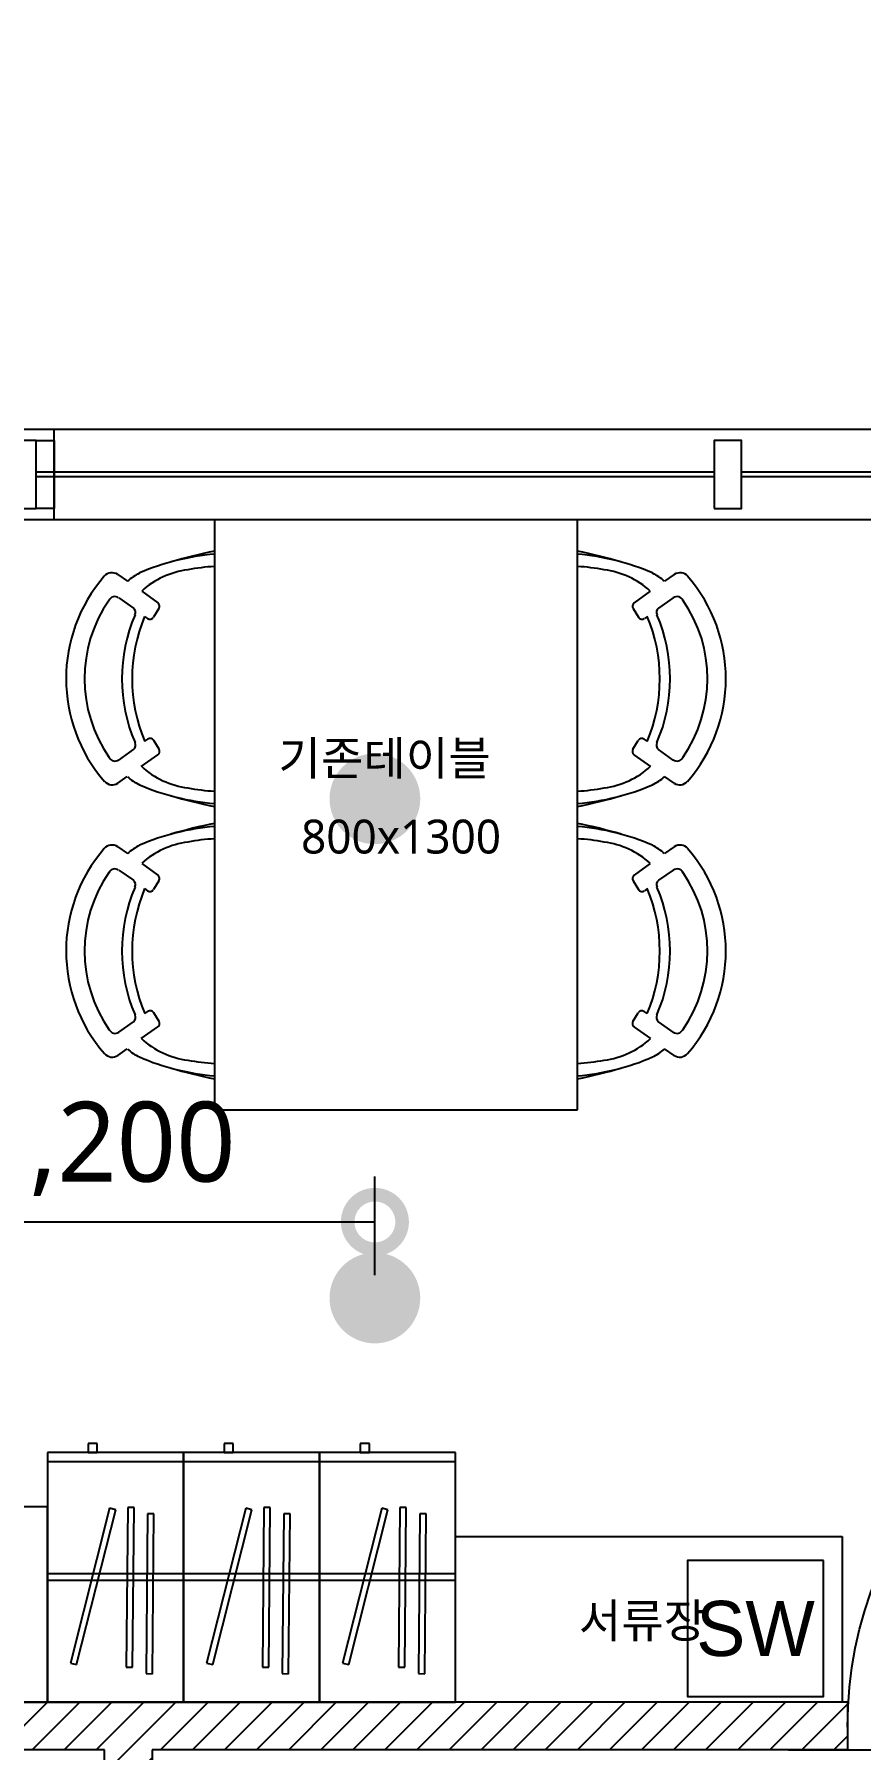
# Model space of a CAD drawing. Header units: metres. Extents: x 11578468 to 47831421, y -58341524 to -14256839.
# Drawn here: x 23745860 to 23747682, y -29037011 to -29033231 of the extents above; entities that cross this region are included whole.
import ezdxf
from ezdxf.enums import TextEntityAlignment as Align

# ---------------------------------------------------------------- set-up
doc = ezdxf.new("R2010")
doc.units = ezdxf.units.M
doc.header["$LTSCALE"] = 50
doc.header["$MEASUREMENT"] = 0
doc.layers.get('0').update_dxf_attribs({"linetype": 'CONTINUOUS'})
doc.layers.get('DEFPOINTS').update_dxf_attribs({"linetype": 'CONTINUOUS'})
for name, color, linetype in [('03-TEXT', 3, 'CONTINUOUS'), ('CO-DOOR', 8, 'CONTINUOUS'), ('S-DIM', 7, 'CONTINUOUS'), ('wall', 3, 'CONTINUOUS'), ('신설_SW', 10, 'CONTINUOUS')]:
    doc.layers.add(name, color=color, linetype=linetype)
doc.styles.add('DAWIN', font='NanumSquareR.ttf')
doc.styles.add('맑은 고딕', font='malgun.ttf')
doc.styles.add('울릉도L', font='Expo M.ttf')
doc.dimstyles.new('80', dxfattribs={"dimscale": 80, "dimtxt": 2.2, "dimasz": 3, "dimexe": 1.25, "dimexo": 0.625, "dimtad": 1, "dimdec": 0, "dimzin": 0, "dimdsep": 46, "dimlunit": 6, "dimtxsty": 'DAWIN', "dimblk1": 'DOTSMALL', "dimblk2": 'DOTSMALL', "dimsah": 1, "dimcen": 0.001, "dimclrd": 1, "dimclre": 1, "dimclrt": 3, "dimadec": 0, "dimazin": 0, "dimtfac": 1, "dimtdec": 0, "dimtix": 1, "dimtmove": 2, "dimatfit": 3, "dimldrblk": 'DOTSMALL', "dimfxl": 1.25, "dimtolj": 1, "dimtzin": 0, "dimarcsym": 0})
pattern_1 = [(45, (35200, -25360), (-35.35533906, 35.35533906), [])]

# ---------------------------------------------------------------- blocks, each defined once
blk = doc.blocks.new('슬하_전기')
at = {"layer": 'CO-DOOR'}
h = blk.add_hatch(dxfattribs=at)
h.set_pattern_fill('_USER', color=256, scale=50, angle=45, pattern_type=0)
h.set_pattern_definition(pattern_1)
h.paths.add_polyline_path([(11563603.8, -14330996.7), (11563498.8, -14330996.7), (11563498.8, -14333601.7), (11563398.8, -14333601.7), (11563398.8, -14333706.7), (11563498.8, -14333706.7), (11563603.8, -14333706.7)])
h.paths.add_polyline_path([(11559696, -14329805.8), (11559995, -14329805.8), (11559995, -14329603.3), (11559696, -14329603.3)])
h.paths.add_polyline_path([(11567716.8, -14333601.7), (11567616.8, -14333601.7), (11567616.8, -14333706.7), (11567716.8, -14333706.7), (11567821.8, -14333706.7), (11567821.8, -14331376.7), (11567807.3, -14331376.7, -1), (11567732.3, -14331376.7)], flags=17)
h = blk.add_hatch(dxfattribs=at)
h.set_pattern_fill('_USER', color=256, scale=50, angle=45, pattern_type=0)
h.set_pattern_definition(pattern_1)
h.paths.add_polyline_path([(11557839.8, -14333601.7), (11557839.8, -14331146.7), (11559309.8, -14331146.7), (11559309.8, -14332324.7), (11559414.8, -14332324.7), (11559414.8, -14331046.7), (11560649.8, -14331046.7), (11560649.8, -14330996.7), (11557749.8, -14330996.7), (11557749.8, -14340351.7), (11557909.8, -14340351.7), (11557909.8, -14341136.7), (11557749.8, -14341136.7), (11557749.8, -14341551.7), (11557819.8, -14341551.7), (11557819.8, -14341206.7), (11557979.8, -14341206.7), (11557979.8, -14340281.7), (11557839.8, -14340281.7), (11557839.8, -14338131.7), (11559536.8, -14338131.7), (11559536.8, -14338026.7), (11557839.8, -14338026.7), (11557839.8, -14333706.7), (11560860.8, -14333706.7), (11560860.8, -14333806.7), (11560965.8, -14333806.7), (11560965.8, -14333706.7), (11562498.8, -14333706.7), (11562498.8, -14333601.7)])
for p, q in [((11562204.8, -14330891.7), (11560709.8, -14330891.7)), ((11562204.8, -14330891.7), (11560709.8, -14330891.7)), ((11562204.8, -14330901.7), (11560709.8, -14330901.7)), ((11562204.8, -14330901.7), (11560709.8, -14330901.7)), ((11563759.8, -14330891.7), (11562264.8, -14330891.7)), ((11563759.8, -14330891.7), (11562264.8, -14330891.7)), ((11563759.8, -14330901.7), (11562264.8, -14330901.7)), ((11563759.8, -14330901.7), (11562264.8, -14330901.7)), ((11561903.4, -14330996.7), (11561103.4, -14330996.7)), ((11561103.4, -14330996.7), (11561103.4, -14332296.7)), ((11561903.4, -14332296.7), (11561903.4, -14330996.7)), ((11560890.1, -14331117), (11560911.3, -14331131.9)), ((11562116.8, -14331117), (11562095.6, -14331131.9)), ((11560892.1, -14331168.3), (11560924.5, -14331190.9)), ((11560942.9, -14331153.6), (11560978.1, -14331179.8)), ((11562064, -14331153.6), (11562028.8, -14331179.8)), ((11562114.7, -14331168.3), (11562082.4, -14331190.9)), ((11560949.3, -14331209.3), (11560955.9, -14331213.9)), ((11560980.6, -14331191.9), (11560968.8, -14331211.2)), ((11562026.2, -14331191.9), (11562038, -14331211.2)), ((11562057.6, -14331209.3), (11562050.9, -14331213.9)), ((11560949.9, -14331484.6), (11560956.5, -14331479.9)), ((11560981.2, -14331502), (11560969.4, -14331482.6)), ((11562025.7, -14331502), (11562037.4, -14331482.6)), ((11562057, -14331484.6), (11562050.3, -14331479.9)), ((11560892.6, -14331525.8), (11560924.6, -14331502.5)), ((11560942, -14331539.8), (11560978.6, -14331514.1)), ((11562064.9, -14331539.8), (11562028.2, -14331514.1)), ((11562114.2, -14331525.8), (11562082.2, -14331502.5)), ((11560890.5, -14331576.8), (11560911.1, -14331562.4)), ((11562116.3, -14331576.8), (11562095.7, -14331562.4)), ((11560890.1, -14331717), (11560911.3, -14331731.9)), ((11562116.8, -14331717), (11562095.6, -14331731.9)), ((11560942.9, -14331753.6), (11560978.1, -14331779.8)), ((11562064, -14331753.6), (11562028.8, -14331779.8)), ((11560892.1, -14331768.3), (11560924.5, -14331790.9)), ((11560980.6, -14331791.9), (11560968.8, -14331811.2)), ((11562026.2, -14331791.9), (11562038, -14331811.2)), ((11562114.7, -14331768.3), (11562082.4, -14331790.9)), ((11560949.3, -14331809.3), (11560955.9, -14331813.9)), ((11562057.6, -14331809.3), (11562050.9, -14331813.9)), ((11560949.9, -14332084.6), (11560956.5, -14332079.9)), ((11560981.2, -14332102), (11560969.4, -14332082.6)), ((11562025.7, -14332102), (11562037.4, -14332082.6)), ((11562057, -14332084.6), (11562050.3, -14332079.9)), ((11560892.6, -14332125.8), (11560924.6, -14332102.5)), ((11560942, -14332139.8), (11560978.6, -14332114.1)), ((11562064.9, -14332139.8), (11562028.2, -14332114.1)), ((11562114.2, -14332125.8), (11562082.2, -14332102.5)), ((11560890.5, -14332176.8), (11560911.1, -14332162.4)), ((11562116.3, -14332176.8), (11562095.7, -14332162.4)), ((11561103.4, -14332296.7), (11561903.4, -14332296.7)), ((11560824.8, -14333031.7), (11560824.8, -14333051.7)), ((11560844.8, -14333031.7), (11560824.8, -14333031.7)), ((11560844.8, -14333051.7), (11560844.8, -14333031.7)), ((11561124.8, -14333031.7), (11561124.8, -14333051.7)), ((11561144.8, -14333031.7), (11561124.8, -14333031.7)), ((11561144.8, -14333051.7), (11561144.8, -14333031.7)), ((11561424.8, -14333031.7), (11561424.8, -14333051.7)), ((11561444.8, -14333031.7), (11561424.8, -14333031.7)), ((11561444.8, -14333051.7), (11561444.8, -14333031.7)), ((11560734.8, -14333051.7), (11560734.8, -14333601.7)), ((11561034.8, -14333051.7), (11560734.8, -14333051.7)), ((11560734.8, -14333071.7), (11561034.8, -14333071.7)), ((11560824.8, -14333051.7), (11560844.8, -14333051.7)), ((11561034.8, -14333051.7), (11561034.8, -14333601.7)), ((11561334.8, -14333051.7), (11561034.8, -14333051.7)), ((11561034.8, -14333601.7), (11561034.8, -14333051.7)), ((11561034.8, -14333071.7), (11561334.8, -14333071.7)), ((11561124.8, -14333051.7), (11561144.8, -14333051.7)), ((11561334.8, -14333601.7), (11561334.8, -14333051.7)), ((11561334.8, -14333051.7), (11561334.8, -14333601.7)), ((11561634.8, -14333051.7), (11561334.8, -14333051.7)), ((11561334.8, -14333071.7), (11561634.8, -14333071.7)), ((11561424.8, -14333051.7), (11561444.8, -14333051.7)), ((11561634.8, -14333601.7), (11561634.8, -14333051.7)), ((11560734.8, -14333171.7), (11559729.8, -14333171.7)), ((11560734.8, -14333601.7), (11560734.8, -14333171.7)), ((11560872.1, -14333174.4), (11560785.7, -14333515.9)), ((11560799.3, -14333519.3), (11560885.7, -14333177.9)), ((11560885.7, -14333177.9), (11560872.1, -14333174.4)), ((11560912, -14333172.8), (11560908.9, -14333525)), ((11560926, -14333172.9), (11560912, -14333172.8)), ((11560922.9, -14333525.1), (11560926, -14333172.9)), ((11560955.9, -14333187), (11560952.8, -14333539.1)), ((11560969.9, -14333187.1), (11560955.9, -14333187)), ((11560966.8, -14333539.2), (11560969.9, -14333187.1)), ((11561172.1, -14333174.4), (11561085.7, -14333515.9)), ((11561099.3, -14333519.3), (11561185.7, -14333177.9)), ((11561185.7, -14333177.9), (11561172.1, -14333174.4)), ((11561212, -14333172.8), (11561208.9, -14333525)), ((11561226, -14333172.9), (11561212, -14333172.8)), ((11561222.9, -14333525.1), (11561226, -14333172.9)), ((11561255.9, -14333187), (11561252.8, -14333539.1)), ((11561269.9, -14333187.1), (11561255.9, -14333187)), ((11561266.8, -14333539.2), (11561269.9, -14333187.1)), ((11561472.1, -14333174.4), (11561385.7, -14333515.9)), ((11561399.3, -14333519.3), (11561485.7, -14333177.9)), ((11561485.7, -14333177.9), (11561472.1, -14333174.4)), ((11561512, -14333172.8), (11561508.9, -14333525)), ((11561526, -14333172.9), (11561512, -14333172.8)), ((11561522.9, -14333525.1), (11561526, -14333172.9)), ((11561555.9, -14333187), (11561552.8, -14333539.1)), ((11561569.9, -14333187.1), (11561555.9, -14333187)), ((11561566.8, -14333539.2), (11561569.9, -14333187.1)), ((11561634.8, -14333236.7), (11562486.8, -14333236.7)), ((11561634.8, -14333601.7), (11561634.8, -14333236.7)), ((11562486.8, -14333236.7), (11562486.8, -14333601.7)), ((11561034.8, -14333319.2), (11560734.8, -14333319.2)), ((11561034.8, -14333334.2), (11560734.8, -14333334.2)), ((11561334.8, -14333319.2), (11561034.8, -14333319.2)), ((11561334.8, -14333334.2), (11561034.8, -14333334.2)), ((11561634.8, -14333319.2), (11561334.8, -14333319.2)), ((11561634.8, -14333334.2), (11561334.8, -14333334.2)), ((11560785.7, -14333515.9), (11560799.3, -14333519.3)), ((11560908.9, -14333525), (11560922.9, -14333525.1)), ((11561085.7, -14333515.9), (11561099.3, -14333519.3)), ((11561208.9, -14333525), (11561222.9, -14333525.1)), ((11561385.7, -14333515.9), (11561399.3, -14333519.3)), ((11561508.9, -14333525), (11561522.9, -14333525.1)), ((11560952.8, -14333539.1), (11560966.8, -14333539.2)), ((11561252.8, -14333539.1), (11561266.8, -14333539.2)), ((11561552.8, -14333539.1), (11561566.8, -14333539.2)), ((11559729.8, -14333601.7), (11560734.8, -14333601.7)), ((11560734.8, -14333601.7), (11561034.8, -14333601.7)), ((11561034.8, -14333601.7), (11561334.8, -14333601.7)), ((11561334.8, -14333601.7), (11561634.8, -14333601.7)), ((11562486.8, -14333601.7), (11561634.8, -14333601.7)), ((11562498.8, -14333601.7), (11562498.8, -14333706.7)), ((11560860.8, -14333806.7), (11560860.8, -14333706.7)), ((11560965.8, -14333706.7), (11560965.8, -14333806.7))]:
    blk.add_line(p, q, dxfattribs=at)
for points in [[(11560649.8, -14330796.7), (11564799.8, -14330796.7), (11564799.8, -14330996.7), (11560649.8, -14330996.7)], [(11560749.8, -14330796.7), (11564799.8, -14330796.7), (11564799.8, -14330996.7), (11560749.8, -14330996.7)], [(11560649.8, -14330971.7), (11560709.8, -14330971.7), (11560709.8, -14330821.7), (11560649.8, -14330821.7)], [(11560749.8, -14330971.7), (11560709.8, -14330971.7), (11560709.8, -14330821.7), (11560749.8, -14330821.7)], [(11562204.8, -14330971.7), (11562264.8, -14330971.7), (11562264.8, -14330821.7), (11562204.8, -14330821.7)], [(11562204.8, -14330971.7), (11562264.8, -14330971.7), (11562264.8, -14330821.7), (11562204.8, -14330821.7)]]:
    blk.add_lwpolyline(points, close=True, dxfattribs=at)
for points in [[(11562498.8, -14333601.7), (11557839.8, -14333601.7)], [(11560860.8, -14333706.7), (11557839.8, -14333706.7)], [(11562498.8, -14333706.7), (11560965.8, -14333706.7)]]:
    blk.add_lwpolyline(points, dxfattribs=at)
for centre, radius, start, end in [((11561149.7, -14331607.2), 537.1, 94.9384, 113.2333), ((11561327, -14332173.6), 1130.5, 101.407, 106.4392), ((11561679.8, -14332173.6), 1130.5, 73.5608, 78.593), ((11561857.2, -14331607.2), 537.1, 66.7667, 85.0616), ((11560877.3, -14331135.8), 22.6, 55.8995, 139.2368), ((11561068.9, -14331293.2), 188.2, 97.4627, 132.0675), ((11561134.6, -14331602.7), 504.3, 93.5428, 100.2936), ((11561872.3, -14331602.7), 504.3, 79.7064, 86.4572), ((11561937.9, -14331293.2), 188.2, 47.9325, 82.5373), ((11562129.5, -14331135.8), 22.6, 40.7632, 124.1005), ((11561120.8, -14331346.7), 344.7, 139.0634, 221.0021), ((11560993.7, -14331227.2), 126, 116.2339, 130.8685), ((11562013.1, -14331227.2), 126, 49.1315, 63.7661), ((11561886, -14331346.7), 344.7, 318.9979, 40.9366), ((11561120.8, -14331346.7), 304.1, 145.241, 214.8428), ((11560883.7, -14331180.4), 14.6, 55.4534, 152.3343), ((11560972.9, -14331187.2), 9.04, 328.6794, 54.9873), ((11562033.9, -14331187.2), 9.04, 125.0127, 211.3206), ((11562123.1, -14331180.4), 14.6, 27.6657, 124.5466), ((11561886, -14331346.7), 304.1, 325.1572, 34.759), ((11561254.6, -14331346.7), 355.5, 156.6822, 203.3398), ((11561277.2, -14331346.7), 355.5, 157.2629, 202.8465), ((11560917.2, -14331200.6), 12, 333.6342, 52.895), ((11560961.1, -14331206.5), 9.04, 234.9873, 328.6799), ((11562045.7, -14331206.5), 9.04, 211.3201, 305.0127), ((11561729.6, -14331346.7), 355.5, 337.1535, 22.7371), ((11562089.6, -14331200.6), 12, 127.105, 206.3658), ((11561752.2, -14331346.7), 355.5, 336.6602, 23.3178), ((11560917.4, -14331492.9), 12, 307.0789, 26.3396), ((11560961.7, -14331487.3), 9.04, 31.294, 124.9874), ((11562045.1, -14331487.3), 9.04, 55.0126, 148.706), ((11562089.5, -14331492.9), 12, 153.6604, 232.9211), ((11560884.2, -14331513.6), 14.6, 207.6391, 304.5204), ((11560973.5, -14331506.7), 9.04, 304.9866, 31.2945), ((11562033.4, -14331506.7), 9.04, 148.7055, 235.0134), ((11562122.6, -14331513.6), 14.6, 235.4796, 332.3609), ((11560993.5, -14331467.2), 126, 229.2577, 243.7399), ((11561068.9, -14331400.7), 188.2, 227.609, 262.5112), ((11561937.9, -14331400.7), 188.2, 277.4888, 312.391), ((11562013.3, -14331467.2), 126, 296.2601, 310.7423), ((11560877.8, -14331558), 22.6, 220.7368, 304.0745), ((11561149.8, -14331086.8), 537.1, 246.7406, 265.0489), ((11561327.4, -14330520.4), 1130.5, 253.5347, 258.5735), ((11561134.7, -14331091.2), 504.3, 259.6803, 266.4439), ((11561857.1, -14331086.8), 537.1, 274.9511, 293.2594), ((11561872.1, -14331091.2), 504.3, 273.5561, 280.3197), ((11561679.5, -14330520.4), 1130.5, 281.4265, 286.4653), ((11562129, -14331558), 22.6, 235.9255, 319.2632), ((11561149.7, -14332207.2), 537.1, 94.9384, 113.2333), ((11561327, -14332773.6), 1130.5, 101.407, 106.4392), ((11561679.8, -14332773.6), 1130.5, 73.5608, 78.593), ((11561857.2, -14332207.2), 537.1, 66.7667, 85.0616), ((11560877.3, -14331735.8), 22.6, 55.8995, 139.2368), ((11560993.7, -14331827.2), 126, 116.2339, 130.8685), ((11561068.9, -14331893.2), 188.2, 97.4627, 132.0675), ((11561134.6, -14332202.7), 504.3, 93.5428, 100.2936), ((11561872.3, -14332202.7), 504.3, 79.7064, 86.4572), ((11561937.9, -14331893.2), 188.2, 47.9325, 82.5373), ((11562013.1, -14331827.2), 126, 49.1315, 63.7661), ((11562129.5, -14331735.8), 22.6, 40.7632, 124.1005), ((11561120.8, -14331946.7), 344.7, 139.0634, 221.0021), ((11561886, -14331946.7), 344.7, 318.9979, 40.9366), ((11561120.8, -14331946.7), 304.1, 145.241, 214.8428), ((11560883.7, -14331780.4), 14.6, 55.4534, 152.3343), ((11560917.2, -14331800.6), 12, 333.6342, 52.895), ((11560972.9, -14331787.2), 9.04, 328.6794, 54.9873), ((11562033.9, -14331787.2), 9.04, 125.0127, 211.3206), ((11562089.6, -14331800.6), 12, 127.105, 206.3658), ((11562123.1, -14331780.4), 14.6, 27.6657, 124.5466), ((11561886, -14331946.7), 304.1, 325.1572, 34.759), ((11561254.6, -14331946.7), 355.5, 156.6822, 203.3398), ((11561277.2, -14331946.7), 355.5, 157.2629, 202.8465), ((11560961.1, -14331806.5), 9.04, 234.9873, 328.6799), ((11562045.7, -14331806.5), 9.04, 211.3201, 305.0127), ((11561729.6, -14331946.7), 355.5, 337.1535, 22.7371), ((11561752.2, -14331946.7), 355.5, 336.6602, 23.3178), ((11560917.4, -14332092.9), 12, 307.0789, 26.3396), ((11560961.7, -14332087.3), 9.04, 31.294, 124.9874), ((11562045.1, -14332087.3), 9.04, 55.0126, 148.706), ((11562089.5, -14332092.9), 12, 153.6604, 232.9211), ((11560884.2, -14332113.6), 14.6, 207.6391, 304.5204), ((11560973.5, -14332106.7), 9.04, 304.9866, 31.2945), ((11562033.4, -14332106.7), 9.04, 148.7055, 235.0134), ((11562122.6, -14332113.6), 14.6, 235.4796, 332.3609), ((11560993.5, -14332067.2), 126, 229.2577, 243.7399), ((11561068.9, -14332000.7), 188.2, 227.609, 262.5112), ((11561937.9, -14332000.7), 188.2, 277.4888, 312.391), ((11562013.3, -14332067.2), 126, 296.2601, 310.7423), ((11560877.8, -14332158), 22.6, 220.7368, 304.0745), ((11561149.8, -14331686.8), 537.1, 246.7406, 265.0489), ((11561327.4, -14331120.4), 1130.5, 253.5347, 258.5735), ((11561134.7, -14331691.2), 504.3, 259.6803, 266.4439), ((11561857.1, -14331686.8), 537.1, 274.9511, 293.2594), ((11561872.1, -14331691.2), 504.3, 273.5561, 280.3197), ((11561679.5, -14331120.4), 1130.5, 281.4265, 286.4653), ((11562129, -14332158), 22.6, 235.9255, 319.2632)]:
    blk.add_arc(centre, radius, start, end, dxfattribs=at)
at = {"layer": 'CO-DOOR', "extrusion": (0, 0, -1)}
blk.add_arc((-11563376.3, -14333656.7), 877.5, 0, 88.5307, dxfattribs=at)
at = {"layer": 'CO-DOOR', "style": '맑은 고딕'}
for s, p in [('기존테이블', (11561244.1, -14331559.2)), ('800x1300', (11561294.1, -14331731.9))]:
    blk.add_text(s, height=74.67, dxfattribs=at).set_placement(p)
blk.add_text('서류장', height=74.67, dxfattribs=at).set_placement((11562047, -14333422.4), align=Align.MIDDLE_CENTER)
blk = doc.blocks.new('6dlscl')
at = {"layer": '03-TEXT', "color": 10, "const_width": 100}
blk.add_lwpolyline([(11557221.8, -14273734, 1), (11557221.8, -14273834, 1)], format="xyb", close=True, dxfattribs=at)
blk = doc.blocks.new('TMSXNLS')
at = {"layer": '신설_SW', "color": 240, "linetype": 'Continuous'}
blk.add_lwpolyline([(11559356.3, -14268182.3), (11559056.3, -14268182.3), (11559056.3, -14268482.3), (11559356.3, -14268482.3)], close=True, dxfattribs=at)
at = {"layer": '신설_SW', "color": 240, "linetype": 'Continuous', "style": '울릉도L'}
blk.add_text('SW', height=121.4, dxfattribs=at).set_placement((11559206.3, -14268332.3), align=Align.MIDDLE_CENTER)
blk = doc.blocks.new('_DOTSMALL')
at = {"color": 0, "linetype": 'ByBlock', "const_width": 0.5}
blk.add_lwpolyline([(-0.0625, 0, 1), (0.0625, 0, 1)], format="xyb", close=True, dxfattribs=at)
blk = doc.blocks.new('*D2659')
at = {"layer": 'DEFPOINTS', "color": 0}
for p in [(23746610.8, -29035847.6), (23745410.8, -29036015.2), (23746610.8, -29036015.2)]:
    blk.add_point(p, dxfattribs=at)
at = {"layer": 'S-DIM', "color": 1, "lineweight": -2, "ltscale": 10}
for p, q in [((23745410.8, -29035965.2), (23745410.8, -29035747.6)), ((23746610.8, -29035965.2), (23746610.8, -29035747.6)), ((23745410.8, -29035847.6), (23746610.8, -29035847.6))]:
    blk.add_line(p, q, dxfattribs=at)
at = {"layer": 'S-DIM', "color": 1, "lineweight": -2, "xscale": 240, "yscale": 240, "zscale": 240, "rotation": 180}
blk.add_blockref('_DOTSMALL', (23745410.8, -29035847.6), dxfattribs=at)
at = {"layer": 'S-DIM', "color": 1, "lineweight": -2, "xscale": 240, "yscale": 240, "zscale": 240}
blk.add_blockref('_DOTSMALL', (23746610.8, -29035847.6), dxfattribs=at)
at = {"layer": 'S-DIM', "color": 3, "ltscale": 10, "insert": (23746010.8, -29035686.7), "char_height": 176, "attachment_point": 5, "style": 'DAWIN'}
blk.add_mtext('\\A1;1,200', dxfattribs=at)
blk = doc.blocks.new('*D2670')
at = {"layer": 'DEFPOINTS', "color": 0}
for p in [(23747472.5, -29037010.6), (23747867.5, -29037010.6), (23747472.5, -29038110.5)]:
    blk.add_point(p, dxfattribs=at)
at = {"layer": 'S-DIM', "color": 1, "lineweight": -2, "ltscale": 10}
for p, q in [((23747522.5, -29037010.6), (23747967.5, -29037010.6)), ((23747867.5, -29038110.5), (23747867.5, -29037010.6)), ((23747522.5, -29038110.5), (23747967.5, -29038110.5))]:
    blk.add_line(p, q, dxfattribs=at)
at = {"layer": 'S-DIM', "color": 1, "lineweight": -2, "xscale": 240, "yscale": 240, "zscale": 240}
for p, rotation in [((23747867.5, -29037010.6), 90), ((23747867.5, -29038110.5), 270)]:
    blk.add_blockref('_DOTSMALL', p, dxfattribs=dict(at, rotation=rotation))
at = {"layer": 'S-DIM', "color": 3, "ltscale": 10, "insert": (23747706.5, -29037560.5), "char_height": 176, "attachment_point": 5, "rotation": 90, "style": 'DAWIN'}
blk.add_mtext('\\A1;1,100', dxfattribs=at)

msp = doc.modelspace()

# ---------------------------------------------------------------- block references
for name, p in [('6dlscl', (12189389, -14761131.2)), ('6dlscl', (12189389, -14762231.2)), ('TMSXNLS', (12188243.6, -14768411.1))]:
    msp.add_blockref(name, p)
at = {"layer": 'wall'}
msp.add_blockref('슬하_전기', (12185153.9, -14703303.9), dxfattribs=at)

# ---------------------------------------------------------------- dimensions: what is measured, and where the dimension line sits
at = {"layer": 'S-DIM', "ltscale": 10}
dim = msp.add_linear_dim(base=(23746610.8, -29035847.6), p1=(23745410.8, -29036015.2), p2=(23746610.8, -29036015.2), dimstyle='80', dxfattribs=at)
dim.commit()
dim.dimension.update_dxf_attribs({"geometry": '*D2659', "text_midpoint": (23746010.8, -29035686.7)})
dim = msp.add_linear_dim(base=(23747867.5, -29037010.6), p1=(23747472.5, -29038110.5), p2=(23747472.5, -29037010.6), angle=90, dimstyle='80', dxfattribs=at)
dim.commit()
dim.dimension.update_dxf_attribs({"geometry": '*D2670', "text_midpoint": (23747706.5, -29037560.5)})

doc.saveas('drawing.dxf')
